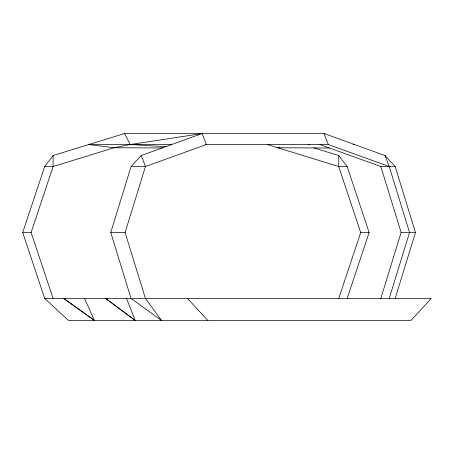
<?xml version="1.0" encoding="UTF-8"?>
<svg xmlns="http://www.w3.org/2000/svg" width="454" height="454" viewBox="0 0 454 454"><rect width="100%" height="100%" fill="white"/><g stroke="black" fill="none" stroke-linecap="round" stroke-linejoin="round"><path stroke-width="0.68" d="M141.217 155.529L145.428 166.527L125.111 232.499L145.428 298.471L161.533 320.462L131.058 298.471L110.742 232.499L131.058 166.527L141.217 155.529L202.166 133.538L206.377 144.537L145.428 166.527L131.058 166.527M380.81 298.471L401.126 232.499L380.81 166.527L319.86 144.537M389.226 298.471L409.542 232.499L389.226 166.527L385.015 155.529L324.065 133.538L124.51 133.538L53.107 155.529L44.691 166.527L22.7 232.499L44.691 298.471L68.492 320.462L410.984 320.462L431.3 298.471L44.691 298.471M395.173 298.471L415.489 232.499L395.173 166.527L385.015 155.529M53.107 298.471L31.116 232.499L53.107 166.527L53.107 155.529M338.729 298.471L360.72 232.499L338.729 166.527L338.729 155.529L313.805 147.856M347.145 298.471L369.136 232.499L347.145 166.527L338.729 155.529M115.316 147.368L53.107 166.527L44.691 166.527M171.691 144.537L88.808 144.537L114.005 147.771L130.253 144.537L202.166 133.538M329.496 148.015L277.831 147.771L279.233 147.595M277.831 147.771L279.25 147.681M205.753 144.537L328.276 144.537L389.226 166.527M353.15 144.537L354.54 144.537M347.145 166.527L338.729 166.527L267.327 144.537M380.81 166.527L395.173 166.527M22.7 232.499L31.116 232.499M110.742 232.499L125.111 232.499M360.72 232.499L369.136 232.499M401.126 232.499L415.489 232.499M114.005 147.771L162.844 147.93M166.635 146.716L130.253 144.537L124.51 133.538M308.334 144.219L309.702 144.537M63.594 298.471L94.421 320.462L84.569 298.471M63.923 298.471L94.421 320.462M105.549 298.471L135.178 320.462L126.524 298.471M105.878 298.471L135.178 320.462M159.973 319.054L161.533 320.462M187.502 298.471L207.819 320.462M324.065 133.538L328.276 144.537"/></g></svg>
